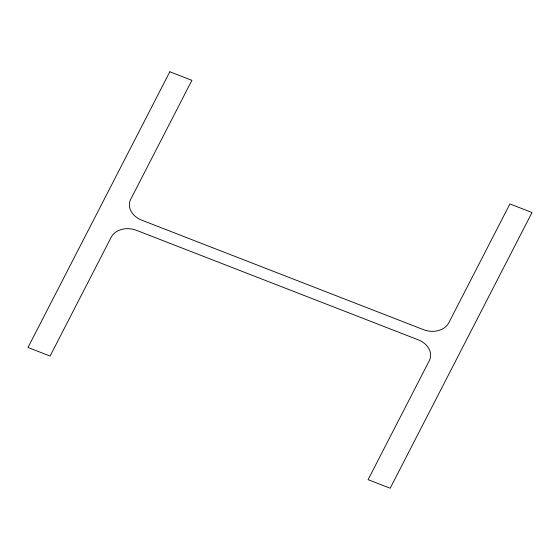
<?xml version="1.0" encoding="UTF-8"?>
<svg xmlns="http://www.w3.org/2000/svg" width="560" height="560" viewBox="0 0 560 560"><rect width="100%" height="100%" fill="white"/><g stroke="black" fill="none" stroke-linecap="round" stroke-linejoin="round"><path stroke-width="0.84" d="M169.82 71.771L28 347.487L50.078 356.069L111.23 237.174A19.628 15.386 11.3 0 1 136.493 230.335L418.271 339.836A19.628 15.386 11.3 0 1 429.261 360.759L368.102 479.654L390.18 488.229L532 212.513L509.922 203.931L448.77 322.826A19.628 15.386 11.3 0 1 423.507 329.665L141.729 220.164A19.628 15.386 11.3 0 1 130.739 199.241L191.898 80.346L169.82 71.771"/></g></svg>
